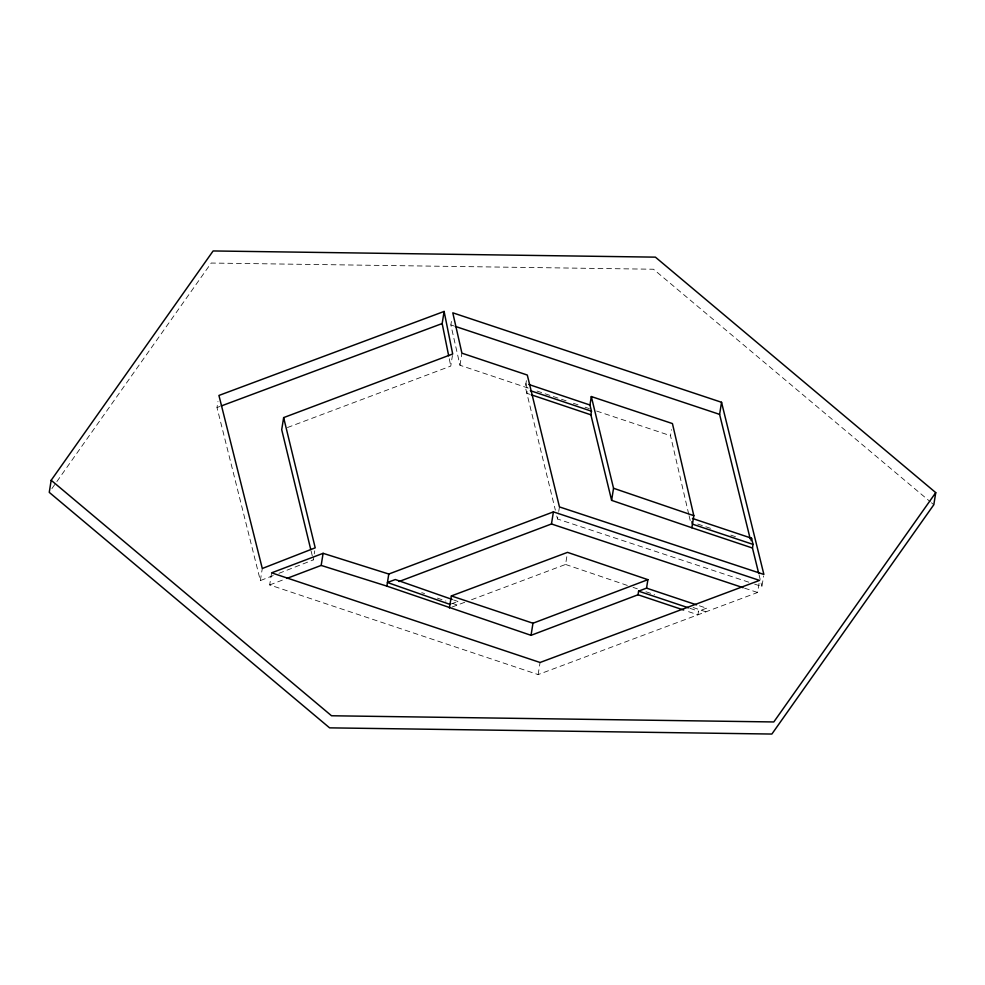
<?xml version="1.0" encoding="UTF-8"?>
<svg xmlns="http://www.w3.org/2000/svg" width="985" height="985" viewBox="0 0 985 985"><rect width="100%" height="100%" fill="white"/><g stroke="black" fill="none" stroke-linecap="round" stroke-linejoin="round"><path stroke-width="0.74" stroke-dasharray="4.92 3.69" d="M273.227 575.56L260.348 580.584L216.995 407.544L217.968 401.498M260.348 580.584L262.293 568.493M759.041 583.415L757.588 592.49L538.13 674.577L269.681 584.942L271.614 572.839M278.952 573.319L313.279 559.923L314.006 555.392M314.252 553.878L314.732 550.849M528.268 388.102L459.983 365.263L450.859 324.915L451.832 318.869M287.435 427.539L450.748 366.088L452.447 355.511M459.983 365.263L461.916 353.172M453.617 599.951L457.89 601.441L457.299 605.073L451.61 603.079M526.384 380.678L525.362 387.13L555.355 510.131M748.797 582.197L557.522 519.009L558.483 512.963M558.729 511.449L559.455 506.918M538.13 674.577L540.063 662.486M471.544 599.73L565.575 564.454L567.028 555.38M688.737 514.207L670.502 435.678L671.475 429.632M693.083 607.511L705.925 611.82L706.516 608.188L698.513 611.18L697.934 614.812L685.092 610.515M754.633 584.13L761.934 586.543L763.634 575.954M51.909 488.597L211.196 263.044L653.474 269.237L930.283 501.759M269.681 584.942L282.547 580.054M451.315 603.904L457.89 601.441M452.041 607.043L465.856 601.86M216.995 407.544L219.864 406.473M450.859 324.915L453.765 325.875M596.627 411.053L670.502 435.678M744.525 588.144L757.588 592.49M697.663 524.032L710.616 528.366M730.784 535.101L736.546 537.034M699.375 605.8L706.516 608.188M645.963 591.763L654.533 594.62M689.956 608.324L698.513 611.18M536.997 391.045L567.557 401.314M573.381 403.271L579.205 405.217M585.016 407.174L589.387 408.64M529.77 394.283L526.864 393.31L527.443 389.678L525.941 383.497M565.575 564.454L627.297 585.422M633.047 587.368L637.344 588.833M421.74 592.625L424.584 593.61M437.389 598.092L445.922 601.084M931.453 502.756L933.817 504.726M759.029 574.686L761.934 586.543M556.796 516.054L557.522 519.009M311.125 551.046L313.279 559.923M689.081 515.697L690.46 521.619M449.271 358.749L450.748 366.088"/><path stroke-width="1.48" d="M51.183 480.274L49.25 492.365L329.593 727.853L771.871 734.047L933.817 504.726L935.75 492.635L655.407 257.147L213.129 250.953L51.183 480.274L331.526 715.763L773.804 721.956L935.75 492.635M283.643 417.603L315.212 547.832L262.293 568.493L218.929 395.453L444.112 311.445L452.694 353.997L283.643 417.603L281.71 429.694L310.767 549.568M286.844 578.429L321.172 565.415L323.105 553.324L388.792 574.033L553.41 511.88L759.534 580.399L540.063 662.486L271.614 572.839L323.105 553.324M683.664 610.035L638.021 594.768L531.038 635.325L386.859 586.124L388.792 574.033M448.68 355.819L442.166 323.548L444.112 311.445M449.419 608.028L451.352 595.937L567.52 552.363L647.896 579.66L646.542 588.131L638.6 591.148L638.021 594.768M531.038 635.325L532.971 623.234L647.896 579.66M399.036 581.532L551.465 523.971L553.41 511.88M691.889 527.763L611.611 500.355L590.889 414.82L591.468 411.188L589.966 405.02L591.32 396.549L672.435 423.575L693.822 515.672L691.889 527.763L752.466 548.029L758.659 573.208M611.611 500.355L613.544 488.264L591.32 396.549M750.213 538.881L719.604 414.377L721.537 402.286L452.792 312.824L461.916 353.172L527.295 375.039L559.455 506.918L763.88 574.452L721.537 402.286M751.136 540.642L751.53 538.216L692.48 518.467M752.466 548.029L753.045 544.397L751.53 538.216M221.293 405.943L442.166 323.548M321.172 565.415L386.859 586.124M455.218 326.367L719.604 414.377M551.465 523.971L743.072 587.663M753.045 544.397L692.467 524.143L691.901 521.681M646.542 588.131L696.518 604.839M638.6 591.148L688.527 607.843M451.352 595.937L532.971 623.234M528.846 384.482L589.966 405.02M530.349 390.663L591.468 411.188M531.223 394.776L590.889 414.82M613.544 488.264L693.822 515.672M452.189 599.446L395.305 579.537L387.437 582.504L449.997 604.396"/></g></svg>
